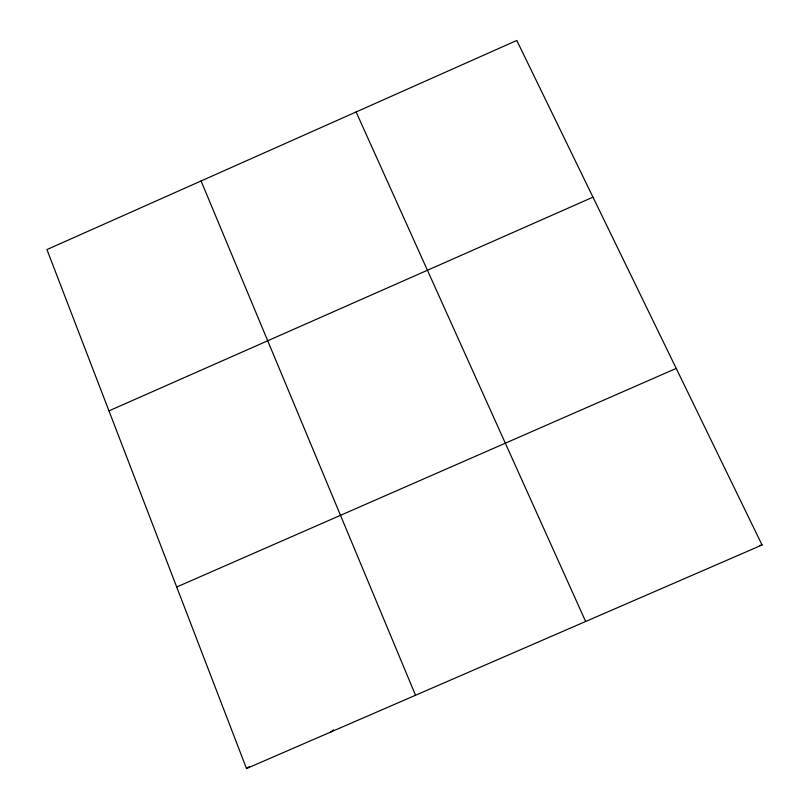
<?xml version="1.0" encoding="UTF-8"?>
<svg xmlns="http://www.w3.org/2000/svg" width="809" height="809" viewBox="0 0 809 809"><rect width="100%" height="100%" fill="white"/><g stroke="black" fill="none" stroke-linecap="round" stroke-linejoin="round"><path stroke-width="1.21" d="M330.881 731.963L333.48 729.86M246.502 768.55L762.058 544.993L516.789 40.45L46.942 249.577L246.502 768.55L249.394 766.568M108.962 410.871L592.977 197.163M176.696 587.01L676.223 368.408M759.813 545.397L762.058 544.993M356.112 111.966L585.645 621.484M201.077 180.973L415.533 695.255"/></g></svg>
